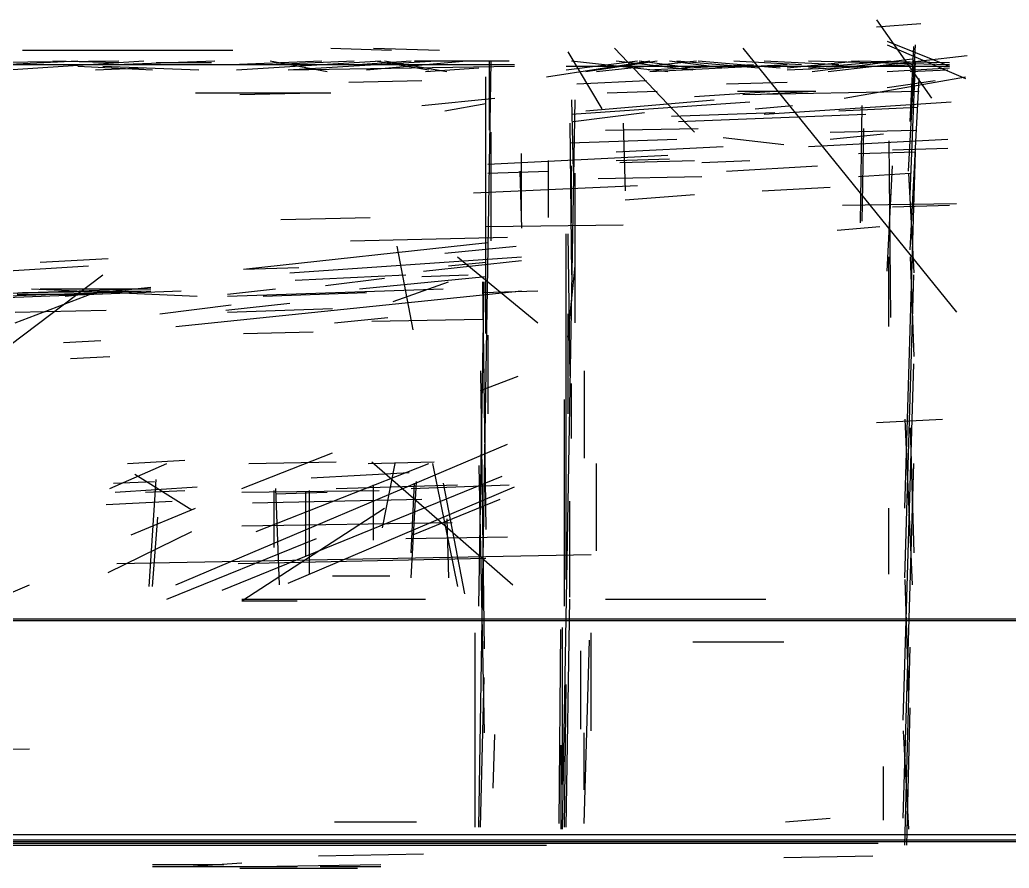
# Model space of a CAD drawing. Header units: metres. Extents: x 0.1 to 46.8, y -33.1 to 0.
# Drawn here: x 17.01 to 22.55, y -19.79 to -15.03 of the extents above; entities that cross this region are included whole.
import ezdxf

# ---------------------------------------------------------------- set-up
doc = ezdxf.new("R2010")
doc.units = ezdxf.units.M
doc.layers.add('Lines', color=7, linetype='Continuous')
doc.layers.add('Walls', color=2, linetype='Continuous')

msp = doc.modelspace()

# ---------------------------------------------------------------- linework, layer by layer
at = {"layer": 'Lines'}
for p, q in [((21.81, -15.03), (22.12, -15.47)), ((21.81, -15.07), (22.06, -15.05)), ((21.87, -15.15), (22.22, -15.29)), ((17.02, -15.2), (18.2, -15.2)), ((18.75, -15.19), (19.09, -15.2)), ((18.99, -15.19), (19.36, -15.2)), ((20.34, -15.19), (20.79, -15.66)), ((21.06, -15.19), (22.26, -16.67)), ((21.87, -15.17), (22.31, -15.36)), ((21.99, -15.88), (22.03, -15.17)), ((22, -15.6), (22.02, -15.18)), ((16.71, -15.27), (17.56, -15.26)), ((16.8, -15.32), (17.7, -15.26)), ((16.91, -15.28), (17.33, -15.26)), ((17.19, -15.26), (17.56, -15.27)), ((17.54, -15.28), (18.1, -15.26)), ((18.19, -15.28), (18.7, -15.26)), ((18.22, -15.31), (19.03, -15.26)), ((18.4, -15.28), (18.88, -15.26)), ((18.41, -15.26), (18.73, -15.32)), ((18.51, -15.31), (19.34, -15.26)), ((18.9, -15.28), (19.2, -15.26)), ((18.95, -15.31), (19.51, -15.26)), ((19, -15.26), (19.3, -15.31)), ((19.05, -15.26), (19.4, -15.32)), ((19.22, -15.26), (19.75, -15.26)), ((19.58, -19.56), (19.65, -15.26)), ((19.64, -15.65), (19.64, -15.26)), ((19.96, -15.35), (20.54, -15.26)), ((20.07, -15.31), (20.47, -15.26)), ((20.08, -15.21), (20.27, -15.53)), ((20.1, -15.26), (20.64, -15.32)), ((20.18, -15.32), (20.58, -15.26)), ((20.24, -15.32), (20.8, -15.26)), ((20.35, -15.26), (20.78, -15.31)), ((20.48, -15.26), (20.78, -15.3)), ((20.65, -15.26), (20.96, -15.3)), ((20.69, -15.26), (21.15, -15.3)), ((20.81, -15.26), (21.27, -15.3)), ((21.01, -15.26), (21.39, -15.28)), ((21.18, -15.26), (21.6, -15.28)), ((21.31, -15.3), (21.71, -15.26)), ((21.43, -15.26), (22.22, -15.28)), ((21.43, -15.3), (21.89, -15.26)), ((21.45, -15.32), (22.01, -15.25)), ((21.54, -15.32), (22.32, -15.23)), ((21.67, -15.26), (22.22, -15.27)), ((22, -16.01), (22.03, -15.26)), ((16.8, -15.28), (19.78, -15.28)), ((17.33, -15.29), (17.75, -15.31)), ((17.43, -15.31), (17.7, -15.3)), ((17.47, -15.29), (18.01, -15.31)), ((17.77, -15.27), (18.08, -15.27)), ((18.51, -15.31), (19.78, -15.29)), ((19.28, -15.32), (19.58, -15.3)), ((20.07, -15.29), (22.22, -15.29)), ((20.53, -15.31), (21.12, -15.28)), ((20.54, -15.32), (21.31, -15.28)), ((21.31, -15.31), (22.01, -15.28)), ((21.87, -15.32), (22.22, -15.3)), ((22, -15.32), (22.21, -15.31)), ((18.85, -15.38), (19.26, -15.37)), ((19.62, -16.79), (19.62, -15.35)), ((20.13, -15.39), (20.52, -15.37)), ((21.63, -15.47), (22.31, -15.35)), ((21.87, -15.41), (22.14, -15.37)), ((22, -16.32), (22.05, -15.36)), ((20.97, -15.39), (21.31, -15.38)), ((17.99, -15.44), (18.75, -15.44)), ((18.24, -15.45), (18.66, -15.44)), ((19.26, -15.51), (19.67, -15.47)), ((20.05, -19.57), (20.12, -15.48)), ((20.1, -15.48), (20.11, -15.88)), ((20.18, -15.54), (20.9, -15.48)), ((20.3, -15.44), (20.58, -15.43)), ((20.79, -15.46), (21.24, -15.43)), ((21.03, -15.43), (21.47, -15.43)), ((21.06, -15.45), (22.05, -15.43)), ((21.13, -15.45), (21.46, -15.43)), ((19.39, -15.54), (19.62, -15.5)), ((20.1, -15.56), (21.1, -15.49)), ((21.13, -15.53), (21.34, -15.51)), ((21.18, -15.56), (22.23, -15.49)), ((21.6, -15.54), (22.04, -15.52)), ((21.72, -16.17), (21.73, -15.51)), ((20.11, -15.6), (20.51, -15.55)), ((20.66, -15.57), (21.24, -15.55)), ((20.7, -15.6), (21.75, -15.56)), ((20.09, -15.61), (20.1, -16.46)), ((20.29, -15.65), (20.81, -15.64)), ((20.39, -15.61), (20.4, -15.99)), ((21.55, -15.66), (22.03, -15.65)), ((21.73, -16.16), (21.74, -15.64)), ((19.65, -16.27), (19.65, -15.66)), ((20.09, -15.72), (20.69, -15.7)), ((20.95, -15.69), (21.29, -15.73)), ((21.43, -15.74), (22.21, -15.7)), ((21.55, -15.7), (21.85, -15.67)), ((20.35, -15.77), (20.95, -15.74)), ((21.88, -15.71), (21.89, -16.7)), ((21.9, -15.76), (22.21, -15.75)), ((19.63, -15.84), (20.64, -15.79)), ((19.82, -16.16), (19.82, -15.78)), ((20.35, -15.82), (20.65, -15.81)), ((21.71, -15.78), (22.03, -15.77)), ((21.97, -17.77), (22.03, -15.77)), ((19.97, -16.14), (19.97, -15.82)), ((20.1, -16.17), (20.1, -15.85)), ((20.37, -15.83), (20.79, -15.82)), ((20.83, -15.83), (21.1, -15.82)), ((20.97, -15.88), (21.48, -15.85)), ((21.87, -16.44), (21.9, -15.85)), ((19.63, -15.89), (19.97, -15.88)), ((19.81, -15.88), (19.82, -16.2)), ((20.12, -16.73), (20.12, -15.89)), ((20.25, -15.92), (20.83, -15.91)), ((21.71, -15.91), (22, -15.89)), ((21.99, -15.89), (22.02, -16.45)), ((19.55, -16), (20.47, -15.96)), ((21.17, -15.99), (21.55, -15.97)), ((20.4, -16.04), (20.79, -16.01)), ((21.62, -16.07), (22.26, -16.06)), ((21.9, -16.08), (22.22, -16.07)), ((18.47, -16.15), (18.97, -16.14)), ((19.62, -16.19), (20.39, -16.18)), ((21.59, -16.21), (21.83, -16.19)), ((18.86, -16.27), (19.74, -16.25)), ((20.07, -18.17), (20.07, -16.23)), ((20.08, -16.23), (20.09, -17.03)), ((18.26, -16.43), (19.63, -16.28)), ((19.12, -16.3), (19.21, -16.77)), ((19.39, -16.34), (19.79, -16.3)), ((17.12, -16.39), (17.5, -16.37)), ((18.52, -16.45), (19.82, -16.36)), ((19.46, -16.36), (19.91, -16.73)), ((21.88, -16.75), (21.88, -16.36)), ((22, -16.36), (22.02, -16.92)), ((16.61, -16.46), (17.39, -16.41)), ((18.26, -16.43), (18.57, -16.42)), ((19.27, -16.44), (19.82, -16.38)), ((19.41, -16.41), (19.62, -16.39)), ((20.08, -16.81), (20.12, -16.41)), ((16.77, -16.99), (17.47, -16.46)), ((18.55, -16.49), (19.17, -16.46)), ((18.72, -16.52), (19.05, -16.48)), ((18.91, -16.54), (19.62, -16.47)), ((19.26, -16.47), (19.52, -16.46)), ((21.97, -18.16), (22.02, -16.46)), ((17.26, -16.58), (17.74, -16.53)), ((19.1, -16.61), (19.41, -16.5)), ((19.58, -18.32), (19.61, -16.5)), ((19.6, -16.5), (19.62, -17.89)), ((16.6, -16.59), (17.74, -16.55)), ((16.6, -16.6), (17.91, -16.55)), ((16.77, -16.57), (17.68, -16.54)), ((16.98, -16.73), (17.45, -16.55)), ((16.99, -16.57), (17.4, -16.57)), ((17.02, -16.56), (17.74, -16.55)), ((17.07, -16.54), (18, -16.58)), ((17.12, -16.54), (17.74, -16.54)), ((17.88, -16.75), (19.82, -16.55)), ((18.17, -16.58), (19.38, -16.54)), ((18.17, -16.57), (18.44, -16.54)), ((18.37, -16.58), (18.95, -16.56)), ((19.6, -16.56), (19.91, -16.55)), ((17.79, -16.68), (18.19, -16.63)), ((18.16, -16.66), (18.52, -16.62)), ((16.98, -16.67), (17.49, -16.66)), ((18.17, -16.67), (18.76, -16.65)), ((18.77, -16.73), (19.07, -16.7)), ((20.08, -16.68), (20.08, -17.24)), ((18.98, -16.72), (19.6, -16.71)), ((18.26, -16.79), (18.65, -16.78)), ((19.63, -16.8), (19.63, -17.24)), ((17.25, -16.84), (17.46, -16.83)), ((17.29, -16.93), (17.51, -16.92)), ((21.96, -18.96), (22.02, -16.96)), ((19.59, -17), (19.61, -18.56)), ((19.59, -17.11), (19.8, -17.03)), ((20.17, -17), (20.17, -17.49)), ((20.1, -17.38), (20.1, -17.07)), ((20.06, -18.32), (20.06, -17.16)), ((21.81, -17.29), (22.18, -17.27)), ((21.97, -17.27), (22.01, -18.2)), ((22, -17.32), (22.02, -18.02)), ((17.88, -18.2), (19.74, -17.41)), ((18.25, -17.66), (18.76, -17.46)), ((17.51, -17.66), (17.83, -17.52)), ((17.61, -17.52), (17.93, -17.5)), ((18.29, -17.52), (18.78, -17.51)), ((18.33, -17.9), (19.3, -17.52)), ((18.96, -17.52), (19.33, -17.51)), ((18.98, -17.51), (19.77, -18.2)), ((19.04, -17.88), (19.11, -17.52)), ((19.32, -17.52), (19.46, -18.21)), ((19.58, -17.53), (19.61, -19.03)), ((20.24, -18.01), (20.24, -17.52)), ((21.96, -19.51), (22.02, -17.52)), ((17.65, -17.58), (17.97, -17.78)), ((18.14, -18.23), (19.71, -17.59)), ((18.64, -17.6), (19.19, -17.57)), ((17.53, -17.63), (17.76, -17.62)), ((17.73, -18.21), (17.77, -17.61)), ((18.78, -17.66), (19.46, -17.64)), ((18.99, -17.95), (18.99, -17.64)), ((19.2, -18.16), (19.23, -17.62)), ((19.2, -18.02), (19.22, -17.63)), ((19.2, -17.66), (19.75, -17.64)), ((19.38, -17.63), (19.5, -18.25)), ((17.54, -17.68), (18, -17.65)), ((17.71, -17.68), (17.93, -17.67)), ((18.25, -17.68), (19.02, -17.67)), ((18.43, -17.67), (18.43, -17.99)), ((18.44, -17.66), (18.46, -18.2)), ((18.44, -17.69), (18.73, -17.68)), ((18.51, -18.19), (19.78, -17.65)), ((18.61, -18.04), (18.61, -17.68)), ((18.63, -18.14), (18.63, -17.67)), ((17.49, -17.75), (17.86, -17.73)), ((18.31, -17.74), (19.26, -17.72)), ((19.21, -17.92), (19.7, -17.72)), ((20.09, -18.27), (20.09, -17.73)), ((17.63, -17.92), (17.99, -17.77)), ((18.25, -18.29), (19.05, -17.77)), ((21.88, -18.14), (21.88, -17.77)), ((17.75, -18.21), (17.78, -17.82)), ((18.25, -17.87), (19.43, -17.85)), ((19.4, -17.83), (19.41, -18.16)), ((17.5, -18.13), (17.97, -17.9)), ((17.83, -18.28), (18.67, -17.94)), ((19.17, -17.94), (19.74, -17.93)), ((17.55, -18.08), (20.21, -18.03)), ((18.23, -18.08), (19.62, -18.05)), ((16.75, -18.33), (17.06, -18.2)), ((18.76, -18.15), (19.08, -18.15)), ((21.97, -18.17), (21.99, -18.83)), ((18.25, -18.28), (19.28, -18.28)), ((18.25, -18.29), (18.56, -18.29)), ((20.07, -19.56), (20.09, -18.28)), ((20.29, -18.28), (21.19, -18.28)), ((5.74, -18.39), (31.5, -18.39)), ((5.96, -18.4), (31.5, -18.4)), ((19.56, -19.56), (19.56, -18.47)), ((20.03, -19.54), (20.04, -18.45)), ((20.05, -19.32), (20.05, -18.44)), ((20.21, -19.02), (20.21, -18.47)), ((20.17, -19.54), (20.2, -18.51)), ((20.78, -18.52), (21.29, -18.52)), ((20.15, -18.57), (20.15, -19.01)), ((21.97, -19.66), (22, -18.55)), ((19.59, -19.56), (19.61, -18.72)), ((20.06, -19.56), (20.07, -18.76)), ((21.98, -19.66), (22, -18.89)), ((20.17, -19.35), (20.17, -19.03)), ((21.96, -19.02), (21.99, -19.57)), ((19.66, -19.34), (19.67, -19.04)), ((16.23, -19.13), (17.06, -19.12)), ((20.04, -19.1), (20.04, -19.57)), ((21.85, -19.52), (21.85, -19.22)), ((18.77, -19.53), (19.23, -19.53)), ((21.3, -19.53), (21.55, -19.51)), ((5.27, -19.6), (36.37, -19.6)), ((13.89, -19.63), (23.16, -19.63)), ((13.89, -19.64), (22.92, -19.64)), ((13.89, -19.65), (21.82, -19.65)), ((13.89, -19.66), (19.96, -19.66)), ((18.68, -19.72), (19.27, -19.71)), ((21.29, -19.73), (21.79, -19.72)), ((17.75, -19.77), (18.15, -19.77)), ((17.75, -19.78), (18.56, -19.78)), ((17.95, -19.78), (18.25, -19.76)), ((18.24, -19.79), (18.9, -19.79)), ((18.33, -19.78), (19.03, -19.77)), ((18.69, -19.78), (19.03, -19.78))]:
    msp.add_line(p, q, dxfattribs=at)
at = {"layer": 'Walls'}
for p, q in [((21.81, -15.03), (22.12, -15.47)), ((17.02, -15.2), (18.2, -15.2)), ((17.02, -15.2), (18.2, -15.2)), ((17.02, -15.2), (18.2, -15.2)), ((17.02, -15.2), (18.2, -15.2)), ((17.02, -15.2), (18.2, -15.2)), ((17.02, -15.2), (18.2, -15.2)), ((21.06, -15.19), (22.26, -16.67)), ((21.99, -15.88), (22.03, -15.17)), ((21.99, -15.88), (22.03, -15.17)), ((21.99, -15.88), (22.03, -15.17)), ((21.99, -15.88), (22.03, -15.17)), ((21.99, -15.88), (22.03, -15.17)), ((21.99, -15.88), (22.03, -15.17)), ((16.71, -15.27), (17.56, -15.26)), ((16.71, -15.27), (17.56, -15.26)), ((16.71, -15.27), (17.56, -15.26)), ((16.8, -15.32), (17.7, -15.26)), ((16.8, -15.32), (17.7, -15.26)), ((16.8, -15.32), (17.7, -15.26)), ((17.54, -15.28), (18.1, -15.26)), ((17.54, -15.28), (18.1, -15.26)), ((17.54, -15.28), (18.1, -15.26)), ((17.54, -15.28), (18.1, -15.26)), ((17.54, -15.28), (18.1, -15.26)), ((17.54, -15.28), (18.1, -15.26)), ((18.19, -15.28), (18.7, -15.26)), ((18.19, -15.28), (18.7, -15.26)), ((18.19, -15.28), (18.7, -15.26)), ((18.19, -15.28), (18.7, -15.26)), ((18.19, -15.28), (18.7, -15.26)), ((18.19, -15.28), (18.7, -15.26)), ((18.19, -15.28), (18.7, -15.26)), ((18.19, -15.28), (18.7, -15.26)), ((18.22, -15.31), (19.03, -15.26)), ((18.22, -15.31), (19.03, -15.26)), ((18.22, -15.31), (19.03, -15.26)), ((18.22, -15.31), (19.03, -15.26)), ((18.22, -15.31), (19.03, -15.26)), ((18.22, -15.31), (19.03, -15.26)), ((18.51, -15.31), (19.34, -15.26)), ((18.51, -15.31), (19.34, -15.26)), ((18.51, -15.31), (19.34, -15.26)), ((18.51, -15.31), (19.34, -15.26)), ((18.51, -15.31), (19.34, -15.26)), ((18.51, -15.31), (19.34, -15.26)), ((18.51, -15.31), (19.34, -15.26)), ((18.95, -15.31), (19.51, -15.26)), ((18.95, -15.31), (19.51, -15.26)), ((18.95, -15.31), (19.51, -15.26)), ((18.95, -15.31), (19.51, -15.26)), ((19.22, -15.26), (19.75, -15.26)), ((19.22, -15.26), (19.75, -15.26)), ((19.22, -15.26), (19.75, -15.26)), ((19.22, -15.26), (19.75, -15.26)), ((19.58, -19.56), (19.65, -15.26)), ((19.58, -19.56), (19.65, -15.26)), ((19.58, -19.56), (19.65, -15.26)), ((19.58, -19.56), (19.65, -15.26)), ((19.58, -19.56), (19.65, -15.26)), ((19.58, -19.56), (19.65, -15.26)), ((19.58, -19.56), (19.65, -15.26)), ((19.58, -19.56), (19.65, -15.26)), ((19.96, -15.35), (20.54, -15.26)), ((19.96, -15.35), (20.54, -15.26)), ((19.96, -15.35), (20.54, -15.26)), ((19.96, -15.35), (20.54, -15.26)), ((19.96, -15.35), (20.54, -15.26)), ((19.96, -15.35), (20.54, -15.26)), ((19.96, -15.35), (20.54, -15.26)), ((19.96, -15.35), (20.54, -15.26)), ((19.96, -15.35), (20.54, -15.26)), ((19.96, -15.35), (20.54, -15.26)), ((19.96, -15.35), (20.54, -15.26)), ((19.96, -15.35), (20.54, -15.26)), ((19.96, -15.35), (20.54, -15.26)), ((20.1, -15.26), (20.64, -15.32)), ((20.1, -15.26), (20.64, -15.32)), ((20.1, -15.26), (20.64, -15.32)), ((20.1, -15.26), (20.64, -15.32)), ((20.1, -15.26), (20.64, -15.32)), ((20.1, -15.26), (20.64, -15.32)), ((20.1, -15.26), (20.64, -15.32)), ((20.1, -15.26), (20.64, -15.32)), ((20.1, -15.26), (20.64, -15.32)), ((20.1, -15.26), (20.64, -15.32)), ((20.24, -15.32), (20.8, -15.26)), ((20.24, -15.32), (20.8, -15.26)), ((20.24, -15.32), (20.8, -15.26)), ((20.24, -15.32), (20.8, -15.26)), ((20.24, -15.32), (20.8, -15.26)), ((20.24, -15.32), (20.8, -15.26)), ((20.24, -15.32), (20.8, -15.26)), ((20.24, -15.32), (20.8, -15.26)), ((20.24, -15.32), (20.8, -15.26)), ((20.24, -15.32), (20.8, -15.26)), ((20.24, -15.32), (20.8, -15.26)), ((20.24, -15.32), (20.8, -15.26)), ((20.24, -15.32), (20.8, -15.26)), ((21.43, -15.26), (22.22, -15.28)), ((21.43, -15.26), (22.22, -15.28)), ((21.43, -15.26), (22.22, -15.28)), ((21.43, -15.26), (22.22, -15.28)), ((21.43, -15.26), (22.22, -15.28)), ((21.43, -15.26), (22.22, -15.28)), ((21.45, -15.32), (22.01, -15.25)), ((21.45, -15.32), (22.01, -15.25)), ((21.45, -15.32), (22.01, -15.25)), ((21.45, -15.32), (22.01, -15.25)), ((21.45, -15.32), (22.01, -15.25)), ((21.45, -15.32), (22.01, -15.25)), ((21.45, -15.32), (22.01, -15.25)), ((21.45, -15.32), (22.01, -15.25)), ((21.45, -15.32), (22.01, -15.25)), ((21.54, -15.32), (22.32, -15.23)), ((21.54, -15.32), (22.32, -15.23)), ((21.54, -15.32), (22.32, -15.23)), ((21.54, -15.32), (22.32, -15.23)), ((21.54, -15.32), (22.32, -15.23)), ((21.54, -15.32), (22.32, -15.23)), ((21.54, -15.32), (22.32, -15.23)), ((21.54, -15.32), (22.32, -15.23)), ((21.67, -15.26), (22.22, -15.27)), ((21.67, -15.26), (22.22, -15.27)), ((21.67, -15.26), (22.22, -15.27)), ((21.67, -15.26), (22.22, -15.27)), ((21.67, -15.26), (22.22, -15.27)), ((21.67, -15.26), (22.22, -15.27)), ((22, -16.01), (22.03, -15.26)), ((22, -16.01), (22.03, -15.26)), ((22, -16.01), (22.03, -15.26)), ((22, -16.01), (22.03, -15.26)), ((22, -16.01), (22.03, -15.26)), ((22, -16.01), (22.03, -15.26)), ((16.8, -15.28), (19.78, -15.28)), ((16.8, -15.28), (19.78, -15.28)), ((16.8, -15.28), (19.78, -15.28)), ((16.8, -15.28), (19.78, -15.28)), ((16.8, -15.28), (19.78, -15.28)), ((16.8, -15.28), (19.78, -15.28)), ((16.8, -15.28), (19.78, -15.28)), ((17.47, -15.29), (18.01, -15.31)), ((17.47, -15.29), (18.01, -15.31)), ((17.47, -15.29), (18.01, -15.31)), ((17.47, -15.29), (18.01, -15.31)), ((17.47, -15.29), (18.01, -15.31)), ((17.47, -15.29), (18.01, -15.31)), ((18.51, -15.31), (19.78, -15.29)), ((18.51, -15.31), (19.78, -15.29)), ((18.51, -15.31), (19.78, -15.29)), ((18.51, -15.31), (19.78, -15.29)), ((18.51, -15.31), (19.78, -15.29)), ((20.07, -15.29), (22.22, -15.29)), ((20.07, -15.29), (22.22, -15.29)), ((20.07, -15.29), (22.22, -15.29)), ((20.07, -15.29), (22.22, -15.29)), ((20.07, -15.29), (22.22, -15.29)), ((20.07, -15.29), (22.22, -15.29)), ((20.07, -15.29), (22.22, -15.29)), ((20.07, -15.29), (22.22, -15.29)), ((20.07, -15.29), (22.22, -15.29)), ((20.07, -15.29), (22.22, -15.29)), ((20.07, -15.29), (22.22, -15.29)), ((20.07, -15.29), (22.22, -15.29)), ((20.07, -15.29), (22.22, -15.29)), ((20.07, -15.29), (22.22, -15.29)), ((20.07, -15.29), (22.22, -15.29)), ((20.07, -15.29), (22.22, -15.29)), ((20.07, -15.29), (22.22, -15.29)), ((20.53, -15.31), (21.12, -15.28)), ((20.53, -15.31), (21.12, -15.28)), ((20.53, -15.31), (21.12, -15.28)), ((20.53, -15.31), (21.12, -15.28)), ((20.53, -15.31), (21.12, -15.28)), ((20.53, -15.31), (21.12, -15.28)), ((20.53, -15.31), (21.12, -15.28)), ((20.53, -15.31), (21.12, -15.28)), ((20.53, -15.31), (21.12, -15.28)), ((20.53, -15.31), (21.12, -15.28)), ((20.53, -15.31), (21.12, -15.28)), ((20.53, -15.31), (21.12, -15.28)), ((20.53, -15.31), (21.12, -15.28)), ((20.53, -15.31), (21.12, -15.28)), ((20.54, -15.32), (21.31, -15.28)), ((20.54, -15.32), (21.31, -15.28)), ((20.54, -15.32), (21.31, -15.28)), ((20.54, -15.32), (21.31, -15.28)), ((20.54, -15.32), (21.31, -15.28)), ((20.54, -15.32), (21.31, -15.28)), ((20.54, -15.32), (21.31, -15.28)), ((20.54, -15.32), (21.31, -15.28)), ((20.54, -15.32), (21.31, -15.28)), ((20.54, -15.32), (21.31, -15.28)), ((20.54, -15.32), (21.31, -15.28)), ((20.54, -15.32), (21.31, -15.28)), ((20.54, -15.32), (21.31, -15.28)), ((20.54, -15.32), (21.31, -15.28)), ((20.54, -15.32), (21.31, -15.28)), ((21.31, -15.31), (22.01, -15.28)), ((21.31, -15.31), (22.01, -15.28)), ((21.31, -15.31), (22.01, -15.28)), ((21.31, -15.31), (22.01, -15.28)), ((21.31, -15.31), (22.01, -15.28)), ((21.31, -15.31), (22.01, -15.28)), ((21.31, -15.31), (22.01, -15.28)), ((21.31, -15.31), (22.01, -15.28)), ((21.31, -15.31), (22.01, -15.28)), ((21.31, -15.31), (22.01, -15.28)), ((21.31, -15.31), (22.01, -15.28)), ((21.31, -15.31), (22.01, -15.28)), ((19.62, -16.79), (19.62, -15.35)), ((19.62, -16.79), (19.62, -15.35)), ((19.62, -16.79), (19.62, -15.35)), ((21.63, -15.47), (22.31, -15.35)), ((21.63, -15.47), (22.31, -15.35)), ((21.63, -15.47), (22.31, -15.35)), ((21.63, -15.47), (22.31, -15.35)), ((21.63, -15.47), (22.31, -15.35)), ((21.63, -15.47), (22.31, -15.35)), ((21.63, -15.47), (22.31, -15.35)), ((22, -16.32), (22.05, -15.36)), ((22, -16.32), (22.05, -15.36)), ((22, -16.32), (22.05, -15.36)), ((22, -16.32), (22.05, -15.36)), ((22, -16.32), (22.05, -15.36)), ((22, -16.32), (22.05, -15.36)), ((22, -16.32), (22.05, -15.36)), ((17.99, -15.44), (18.75, -15.44)), ((17.99, -15.44), (18.75, -15.44)), ((17.99, -15.44), (18.75, -15.44)), ((17.99, -15.44), (18.75, -15.44)), ((17.99, -15.44), (18.75, -15.44)), ((17.99, -15.44), (18.75, -15.44)), ((17.99, -15.44), (18.75, -15.44)), ((17.99, -15.44), (18.75, -15.44)), ((17.99, -15.44), (18.75, -15.44)), ((20.05, -19.57), (20.12, -15.48)), ((20.05, -19.57), (20.12, -15.48)), ((20.05, -19.57), (20.12, -15.48)), ((20.05, -19.57), (20.12, -15.48)), ((20.05, -19.57), (20.12, -15.48)), ((20.05, -19.57), (20.12, -15.48)), ((20.05, -19.57), (20.12, -15.48)), ((20.05, -19.57), (20.12, -15.48)), ((20.18, -15.54), (20.9, -15.48)), ((20.18, -15.54), (20.9, -15.48)), ((20.18, -15.54), (20.9, -15.48)), ((20.18, -15.54), (20.9, -15.48)), ((20.18, -15.54), (20.9, -15.48)), ((20.18, -15.54), (20.9, -15.48)), ((20.18, -15.54), (20.9, -15.48)), ((20.18, -15.54), (20.9, -15.48)), ((20.18, -15.54), (20.9, -15.48)), ((20.18, -15.54), (20.9, -15.48)), ((20.18, -15.54), (20.9, -15.48)), ((20.18, -15.54), (20.9, -15.48)), ((20.18, -15.54), (20.9, -15.48)), ((21.06, -15.45), (22.05, -15.43)), ((21.06, -15.45), (22.05, -15.43)), ((21.06, -15.45), (22.05, -15.43)), ((21.06, -15.45), (22.05, -15.43)), ((21.06, -15.45), (22.05, -15.43)), ((21.06, -15.45), (22.05, -15.43)), ((21.06, -15.45), (22.05, -15.43)), ((21.06, -15.45), (22.05, -15.43)), ((21.06, -15.45), (22.05, -15.43)), ((21.06, -15.45), (22.05, -15.43)), ((21.06, -15.45), (22.05, -15.43)), ((21.06, -15.45), (22.05, -15.43)), ((21.06, -15.45), (22.05, -15.43)), ((21.06, -15.45), (22.05, -15.43)), ((21.06, -15.45), (22.05, -15.43)), ((20.1, -15.56), (21.1, -15.49)), ((20.1, -15.56), (21.1, -15.49)), ((20.1, -15.56), (21.1, -15.49)), ((20.1, -15.56), (21.1, -15.49)), ((20.1, -15.56), (21.1, -15.49)), ((20.1, -15.56), (21.1, -15.49)), ((20.1, -15.56), (21.1, -15.49)), ((20.1, -15.56), (21.1, -15.49)), ((20.1, -15.56), (21.1, -15.49)), ((20.1, -15.56), (21.1, -15.49)), ((20.1, -15.56), (21.1, -15.49)), ((20.1, -15.56), (21.1, -15.49)), ((20.1, -15.56), (21.1, -15.49)), ((21.18, -15.56), (22.23, -15.49)), ((21.18, -15.56), (22.23, -15.49)), ((21.18, -15.56), (22.23, -15.49)), ((21.18, -15.56), (22.23, -15.49)), ((21.18, -15.56), (22.23, -15.49)), ((21.18, -15.56), (22.23, -15.49)), ((21.18, -15.56), (22.23, -15.49)), ((21.18, -15.56), (22.23, -15.49)), ((21.18, -15.56), (22.23, -15.49)), ((21.18, -15.56), (22.23, -15.49)), ((21.18, -15.56), (22.23, -15.49)), ((21.18, -15.56), (22.23, -15.49)), ((21.18, -15.56), (22.23, -15.49)), ((21.72, -16.17), (21.73, -15.51)), ((21.72, -16.17), (21.73, -15.51)), ((21.72, -16.17), (21.73, -15.51)), ((21.72, -16.17), (21.73, -15.51)), ((21.72, -16.17), (21.73, -15.51)), ((21.72, -16.17), (21.73, -15.51)), ((20.66, -15.57), (21.24, -15.55)), ((20.66, -15.57), (21.24, -15.55)), ((20.66, -15.57), (21.24, -15.55)), ((20.66, -15.57), (21.24, -15.55)), ((20.66, -15.57), (21.24, -15.55)), ((20.66, -15.57), (21.24, -15.55)), ((20.66, -15.57), (21.24, -15.55)), ((20.66, -15.57), (21.24, -15.55)), ((20.66, -15.57), (21.24, -15.55)), ((20.66, -15.57), (21.24, -15.55)), ((20.66, -15.57), (21.24, -15.55)), ((20.66, -15.57), (21.24, -15.55)), ((20.66, -15.57), (21.24, -15.55)), ((20.66, -15.57), (21.24, -15.55)), ((20.66, -15.57), (21.24, -15.55)), ((20.66, -15.57), (21.24, -15.55)), ((20.66, -15.57), (21.24, -15.55)), ((20.7, -15.6), (21.75, -15.56)), ((20.7, -15.6), (21.75, -15.56)), ((20.7, -15.6), (21.75, -15.56)), ((20.7, -15.6), (21.75, -15.56)), ((20.7, -15.6), (21.75, -15.56)), ((20.7, -15.6), (21.75, -15.56)), ((20.7, -15.6), (21.75, -15.56)), ((20.7, -15.6), (21.75, -15.56)), ((20.7, -15.6), (21.75, -15.56)), ((20.7, -15.6), (21.75, -15.56)), ((20.7, -15.6), (21.75, -15.56)), ((20.7, -15.6), (21.75, -15.56)), ((20.7, -15.6), (21.75, -15.56)), ((20.7, -15.6), (21.75, -15.56)), ((20.7, -15.6), (21.75, -15.56)), ((20.7, -15.6), (21.75, -15.56)), ((20.7, -15.6), (21.75, -15.56)), ((20.7, -15.6), (21.75, -15.56)), ((20.7, -15.6), (21.75, -15.56)), ((20.7, -15.6), (21.75, -15.56)), ((20.09, -15.61), (20.1, -16.46)), ((20.09, -15.61), (20.1, -16.46)), ((20.09, -15.61), (20.1, -16.46)), ((20.09, -15.61), (20.1, -16.46)), ((20.29, -15.65), (20.81, -15.64)), ((20.29, -15.65), (20.81, -15.64)), ((20.29, -15.65), (20.81, -15.64)), ((20.29, -15.65), (20.81, -15.64)), ((20.29, -15.65), (20.81, -15.64)), ((20.29, -15.65), (20.81, -15.64)), ((20.29, -15.65), (20.81, -15.64)), ((20.29, -15.65), (20.81, -15.64)), ((20.29, -15.65), (20.81, -15.64)), ((20.29, -15.65), (20.81, -15.64)), ((20.29, -15.65), (20.81, -15.64)), ((20.29, -15.65), (20.81, -15.64)), ((20.29, -15.65), (20.81, -15.64)), ((20.29, -15.65), (20.81, -15.64)), ((21.73, -16.16), (21.74, -15.64)), ((21.73, -16.16), (21.74, -15.64)), ((21.73, -16.16), (21.74, -15.64)), ((21.73, -16.16), (21.74, -15.64)), ((21.73, -16.16), (21.74, -15.64)), ((21.73, -16.16), (21.74, -15.64)), ((21.73, -16.16), (21.74, -15.64)), ((19.65, -16.27), (19.65, -15.66)), ((19.65, -16.27), (19.65, -15.66)), ((19.65, -16.27), (19.65, -15.66)), ((20.09, -15.72), (20.69, -15.7)), ((20.09, -15.72), (20.69, -15.7)), ((20.09, -15.72), (20.69, -15.7)), ((20.09, -15.72), (20.69, -15.7)), ((20.09, -15.72), (20.69, -15.7)), ((20.09, -15.72), (20.69, -15.7)), ((20.09, -15.72), (20.69, -15.7)), ((20.09, -15.72), (20.69, -15.7)), ((20.09, -15.72), (20.69, -15.7)), ((20.09, -15.72), (20.69, -15.7)), ((20.09, -15.72), (20.69, -15.7)), ((20.09, -15.72), (20.69, -15.7)), ((20.09, -15.72), (20.69, -15.7)), ((20.09, -15.72), (20.69, -15.7)), ((21.43, -15.74), (22.21, -15.7)), ((21.43, -15.74), (22.21, -15.7)), ((21.43, -15.74), (22.21, -15.7)), ((21.43, -15.74), (22.21, -15.7)), ((21.43, -15.74), (22.21, -15.7)), ((21.43, -15.74), (22.21, -15.7)), ((21.43, -15.74), (22.21, -15.7)), ((21.43, -15.74), (22.21, -15.7)), ((21.43, -15.74), (22.21, -15.7)), ((21.43, -15.74), (22.21, -15.7)), ((21.43, -15.74), (22.21, -15.7)), ((20.35, -15.77), (20.95, -15.74)), ((20.35, -15.77), (20.95, -15.74)), ((20.35, -15.77), (20.95, -15.74)), ((20.35, -15.77), (20.95, -15.74)), ((20.35, -15.77), (20.95, -15.74)), ((20.35, -15.77), (20.95, -15.74)), ((20.35, -15.77), (20.95, -15.74)), ((20.35, -15.77), (20.95, -15.74)), ((20.35, -15.77), (20.95, -15.74)), ((20.35, -15.77), (20.95, -15.74)), ((20.35, -15.77), (20.95, -15.74)), ((20.35, -15.77), (20.95, -15.74)), ((20.35, -15.77), (20.95, -15.74)), ((20.35, -15.77), (20.95, -15.74)), ((20.35, -15.77), (20.95, -15.74)), ((20.35, -15.77), (20.95, -15.74)), ((21.88, -15.71), (21.89, -16.7)), ((21.88, -15.71), (21.89, -16.7)), ((21.88, -15.71), (21.89, -16.7)), ((21.88, -15.71), (21.89, -16.7)), ((21.88, -15.71), (21.89, -16.7)), ((21.88, -15.71), (21.89, -16.7)), ((21.88, -15.71), (21.89, -16.7)), ((19.63, -15.84), (20.64, -15.79)), ((19.63, -15.84), (20.64, -15.79)), ((19.63, -15.84), (20.64, -15.79)), ((19.63, -15.84), (20.64, -15.79)), ((19.63, -15.84), (20.64, -15.79)), ((19.63, -15.84), (20.64, -15.79)), ((19.63, -15.84), (20.64, -15.79)), ((19.63, -15.84), (20.64, -15.79)), ((19.63, -15.84), (20.64, -15.79)), ((19.63, -15.84), (20.64, -15.79)), ((19.63, -15.84), (20.64, -15.79)), ((21.97, -17.77), (22.03, -15.77)), ((21.97, -17.77), (22.03, -15.77)), ((21.97, -17.77), (22.03, -15.77)), ((21.97, -17.77), (22.03, -15.77)), ((20.97, -15.88), (21.48, -15.85)), ((20.97, -15.88), (21.48, -15.85)), ((20.97, -15.88), (21.48, -15.85)), ((20.97, -15.88), (21.48, -15.85)), ((20.97, -15.88), (21.48, -15.85)), ((20.97, -15.88), (21.48, -15.85)), ((20.97, -15.88), (21.48, -15.85)), ((20.97, -15.88), (21.48, -15.85)), ((20.97, -15.88), (21.48, -15.85)), ((20.97, -15.88), (21.48, -15.85)), ((20.97, -15.88), (21.48, -15.85)), ((20.97, -15.88), (21.48, -15.85)), ((20.97, -15.88), (21.48, -15.85)), ((20.97, -15.88), (21.48, -15.85)), ((20.97, -15.88), (21.48, -15.85)), ((20.97, -15.88), (21.48, -15.85)), ((21.87, -16.44), (21.9, -15.85)), ((21.87, -16.44), (21.9, -15.85)), ((21.87, -16.44), (21.9, -15.85)), ((21.87, -16.44), (21.9, -15.85)), ((21.87, -16.44), (21.9, -15.85)), ((21.87, -16.44), (21.9, -15.85)), ((21.87, -16.44), (21.9, -15.85)), ((20.12, -16.73), (20.12, -15.89)), ((20.12, -16.73), (20.12, -15.89)), ((20.12, -16.73), (20.12, -15.89)), ((20.12, -16.73), (20.12, -15.89)), ((20.12, -16.73), (20.12, -15.89)), ((20.25, -15.92), (20.83, -15.91)), ((20.25, -15.92), (20.83, -15.91)), ((20.25, -15.92), (20.83, -15.91)), ((20.25, -15.92), (20.83, -15.91)), ((20.25, -15.92), (20.83, -15.91)), ((20.25, -15.92), (20.83, -15.91)), ((20.25, -15.92), (20.83, -15.91)), ((20.25, -15.92), (20.83, -15.91)), ((20.25, -15.92), (20.83, -15.91)), ((20.25, -15.92), (20.83, -15.91)), ((20.25, -15.92), (20.83, -15.91)), ((20.25, -15.92), (20.83, -15.91)), ((20.25, -15.92), (20.83, -15.91)), ((20.25, -15.92), (20.83, -15.91)), ((20.25, -15.92), (20.83, -15.91)), ((20.25, -15.92), (20.83, -15.91)), ((21.99, -15.89), (22.02, -16.45)), ((21.99, -15.89), (22.02, -16.45)), ((21.99, -15.89), (22.02, -16.45)), ((21.99, -15.89), (22.02, -16.45)), ((21.99, -15.89), (22.02, -16.45)), ((21.99, -15.89), (22.02, -16.45)), ((21.99, -15.89), (22.02, -16.45)), ((19.55, -16), (20.47, -15.96)), ((19.55, -16), (20.47, -15.96)), ((19.55, -16), (20.47, -15.96)), ((19.55, -16), (20.47, -15.96)), ((19.55, -16), (20.47, -15.96)), ((19.55, -16), (20.47, -15.96)), ((19.55, -16), (20.47, -15.96)), ((19.55, -16), (20.47, -15.96)), ((19.55, -16), (20.47, -15.96)), ((19.55, -16), (20.47, -15.96)), ((19.55, -16), (20.47, -15.96)), ((19.55, -16), (20.47, -15.96)), ((21.62, -16.07), (22.26, -16.06)), ((21.62, -16.07), (22.26, -16.06)), ((21.62, -16.07), (22.26, -16.06)), ((21.62, -16.07), (22.26, -16.06)), ((21.62, -16.07), (22.26, -16.06)), ((21.62, -16.07), (22.26, -16.06)), ((18.47, -16.15), (18.97, -16.14)), ((18.47, -16.15), (18.97, -16.14)), ((18.47, -16.15), (18.97, -16.14)), ((18.47, -16.15), (18.97, -16.14)), ((18.47, -16.15), (18.97, -16.14)), ((18.47, -16.15), (18.97, -16.14)), ((18.47, -16.15), (18.97, -16.14)), ((18.47, -16.15), (18.97, -16.14)), ((18.47, -16.15), (18.97, -16.14)), ((18.47, -16.15), (18.97, -16.14)), ((19.62, -16.19), (20.39, -16.18)), ((19.62, -16.19), (20.39, -16.18)), ((19.62, -16.19), (20.39, -16.18)), ((19.62, -16.19), (20.39, -16.18)), ((19.62, -16.19), (20.39, -16.18)), ((19.62, -16.19), (20.39, -16.18)), ((19.62, -16.19), (20.39, -16.18)), ((19.62, -16.19), (20.39, -16.18)), ((18.86, -16.27), (19.74, -16.25)), ((18.86, -16.27), (19.74, -16.25)), ((18.86, -16.27), (19.74, -16.25)), ((18.86, -16.27), (19.74, -16.25)), ((18.86, -16.27), (19.74, -16.25)), ((18.86, -16.27), (19.74, -16.25)), ((18.86, -16.27), (19.74, -16.25)), ((18.86, -16.27), (19.74, -16.25)), ((18.86, -16.27), (19.74, -16.25)), ((18.86, -16.27), (19.74, -16.25)), ((18.86, -16.27), (19.74, -16.25)), ((18.86, -16.27), (19.74, -16.25)), ((20.07, -18.17), (20.07, -16.23)), ((20.07, -18.17), (20.07, -16.23)), ((20.07, -18.17), (20.07, -16.23)), ((20.07, -18.17), (20.07, -16.23)), ((20.07, -18.17), (20.07, -16.23)), ((20.07, -18.17), (20.07, -16.23)), ((20.07, -18.17), (20.07, -16.23)), ((20.07, -18.17), (20.07, -16.23)), ((20.08, -16.23), (20.09, -17.03)), ((20.08, -16.23), (20.09, -17.03)), ((20.08, -16.23), (20.09, -17.03)), ((20.08, -16.23), (20.09, -17.03)), ((20.08, -16.23), (20.09, -17.03)), ((20.08, -16.23), (20.09, -17.03)), ((20.08, -16.23), (20.09, -17.03)), ((18.26, -16.43), (19.63, -16.28)), ((18.26, -16.43), (19.63, -16.28)), ((18.26, -16.43), (19.63, -16.28)), ((18.26, -16.43), (19.63, -16.28)), ((18.26, -16.43), (19.63, -16.28)), ((18.26, -16.43), (19.63, -16.28)), ((18.26, -16.43), (19.63, -16.28)), ((18.26, -16.43), (19.63, -16.28)), ((18.26, -16.43), (19.63, -16.28)), ((18.26, -16.43), (19.63, -16.28)), ((18.52, -16.45), (19.82, -16.36)), ((18.52, -16.45), (19.82, -16.36)), ((18.52, -16.45), (19.82, -16.36)), ((18.52, -16.45), (19.82, -16.36)), ((18.52, -16.45), (19.82, -16.36)), ((18.52, -16.45), (19.82, -16.36)), ((18.52, -16.45), (19.82, -16.36)), ((18.52, -16.45), (19.82, -16.36)), ((18.52, -16.45), (19.82, -16.36)), ((18.52, -16.45), (19.82, -16.36)), ((22, -16.36), (22.02, -16.92)), ((22, -16.36), (22.02, -16.92)), ((22, -16.36), (22.02, -16.92)), ((22, -16.36), (22.02, -16.92)), ((22, -16.36), (22.02, -16.92)), ((16.61, -16.46), (17.39, -16.41)), ((16.61, -16.46), (17.39, -16.41)), ((16.61, -16.46), (17.39, -16.41)), ((16.61, -16.46), (17.39, -16.41)), ((16.61, -16.46), (17.39, -16.41)), ((16.61, -16.46), (17.39, -16.41)), ((16.61, -16.46), (17.39, -16.41)), ((19.27, -16.44), (19.82, -16.38)), ((19.27, -16.44), (19.82, -16.38)), ((19.27, -16.44), (19.82, -16.38)), ((19.27, -16.44), (19.82, -16.38)), ((19.27, -16.44), (19.82, -16.38)), ((19.27, -16.44), (19.82, -16.38)), ((19.27, -16.44), (19.82, -16.38)), ((19.27, -16.44), (19.82, -16.38)), ((19.27, -16.44), (19.82, -16.38)), ((19.27, -16.44), (19.82, -16.38)), ((18.55, -16.49), (19.17, -16.46)), ((18.55, -16.49), (19.17, -16.46)), ((18.55, -16.49), (19.17, -16.46)), ((18.55, -16.49), (19.17, -16.46)), ((18.55, -16.49), (19.17, -16.46)), ((18.55, -16.49), (19.17, -16.46)), ((18.55, -16.49), (19.17, -16.46)), ((18.55, -16.49), (19.17, -16.46)), ((18.55, -16.49), (19.17, -16.46)), ((18.91, -16.54), (19.62, -16.47)), ((18.91, -16.54), (19.62, -16.47)), ((18.91, -16.54), (19.62, -16.47)), ((18.91, -16.54), (19.62, -16.47)), ((18.91, -16.54), (19.62, -16.47)), ((18.91, -16.54), (19.62, -16.47)), ((18.91, -16.54), (19.62, -16.47)), ((18.91, -16.54), (19.62, -16.47)), ((18.91, -16.54), (19.62, -16.47)), ((21.97, -18.16), (22.02, -16.46)), ((21.97, -18.16), (22.02, -16.46)), ((21.97, -18.16), (22.02, -16.46)), ((21.97, -18.16), (22.02, -16.46)), ((21.97, -18.16), (22.02, -16.46)), ((19.58, -18.32), (19.61, -16.5)), ((19.58, -18.32), (19.61, -16.5)), ((19.58, -18.32), (19.61, -16.5)), ((19.58, -18.32), (19.61, -16.5)), ((19.58, -18.32), (19.61, -16.5)), ((19.58, -18.32), (19.61, -16.5)), ((19.58, -18.32), (19.61, -16.5)), ((19.58, -18.32), (19.61, -16.5)), ((19.6, -16.5), (19.62, -17.89)), ((19.6, -16.5), (19.62, -17.89)), ((19.6, -16.5), (19.62, -17.89)), ((19.6, -16.5), (19.62, -17.89)), ((19.6, -16.5), (19.62, -17.89)), ((19.6, -16.5), (19.62, -17.89)), ((19.6, -16.5), (19.62, -17.89)), ((19.6, -16.5), (19.62, -17.89)), ((19.6, -16.5), (19.62, -17.89)), ((16.6, -16.59), (17.74, -16.55)), ((16.6, -16.6), (17.91, -16.55)), ((16.6, -16.59), (17.74, -16.55)), ((16.6, -16.59), (17.74, -16.55)), ((16.6, -16.6), (17.91, -16.55)), ((16.6, -16.59), (17.74, -16.55)), ((16.6, -16.6), (17.91, -16.55)), ((16.77, -16.57), (17.68, -16.54)), ((16.77, -16.57), (17.68, -16.54)), ((16.77, -16.57), (17.68, -16.54)), ((16.77, -16.57), (17.68, -16.54)), ((17.02, -16.56), (17.74, -16.55)), ((17.02, -16.56), (17.74, -16.55)), ((17.02, -16.56), (17.74, -16.55)), ((17.02, -16.56), (17.74, -16.55)), ((17.02, -16.56), (17.74, -16.55)), ((17.07, -16.54), (18, -16.58)), ((17.07, -16.54), (18, -16.58)), ((17.07, -16.54), (18, -16.58)), ((17.07, -16.54), (18, -16.58)), ((17.07, -16.54), (18, -16.58)), ((17.07, -16.54), (18, -16.58)), ((17.12, -16.54), (17.74, -16.54)), ((17.12, -16.54), (17.74, -16.54)), ((17.12, -16.54), (17.74, -16.54)), ((17.12, -16.54), (17.74, -16.54)), ((17.12, -16.54), (17.74, -16.54)), ((17.88, -16.75), (19.82, -16.55)), ((17.88, -16.75), (19.82, -16.55)), ((17.88, -16.75), (19.82, -16.55)), ((17.88, -16.75), (19.82, -16.55)), ((17.88, -16.75), (19.82, -16.55)), ((17.88, -16.75), (19.82, -16.55)), ((17.88, -16.75), (19.82, -16.55)), ((17.88, -16.75), (19.82, -16.55)), ((17.88, -16.75), (19.82, -16.55)), ((17.88, -16.75), (19.82, -16.55)), ((18.17, -16.58), (19.38, -16.54)), ((18.17, -16.58), (19.38, -16.54)), ((18.17, -16.58), (19.38, -16.54)), ((18.17, -16.58), (19.38, -16.54)), ((18.17, -16.58), (19.38, -16.54)), ((18.17, -16.58), (19.38, -16.54)), ((18.17, -16.58), (19.38, -16.54)), ((18.17, -16.58), (19.38, -16.54)), ((18.37, -16.58), (18.95, -16.56)), ((18.37, -16.58), (18.95, -16.56)), ((18.37, -16.58), (18.95, -16.56)), ((18.37, -16.58), (18.95, -16.56)), ((18.37, -16.58), (18.95, -16.56)), ((18.37, -16.58), (18.95, -16.56)), ((18.37, -16.58), (18.95, -16.56)), ((18.37, -16.58), (18.95, -16.56)), ((18.37, -16.58), (18.95, -16.56)), ((16.98, -16.67), (17.49, -16.66)), ((16.98, -16.67), (17.49, -16.66)), ((16.98, -16.67), (17.49, -16.66)), ((16.98, -16.67), (17.49, -16.66)), ((18.17, -16.67), (18.76, -16.65)), ((18.17, -16.67), (18.76, -16.65)), ((18.17, -16.67), (18.76, -16.65)), ((18.17, -16.67), (18.76, -16.65)), ((18.17, -16.67), (18.76, -16.65)), ((18.17, -16.67), (18.76, -16.65)), ((18.17, -16.67), (18.76, -16.65)), ((20.08, -16.68), (20.08, -17.24)), ((20.08, -16.68), (20.08, -17.24)), ((20.08, -16.68), (20.08, -17.24)), ((20.08, -16.68), (20.08, -17.24)), ((20.08, -16.68), (20.08, -17.24)), ((20.08, -16.68), (20.08, -17.24)), ((20.08, -16.68), (20.08, -17.24)), ((20.08, -16.68), (20.08, -17.24)), ((18.98, -16.72), (19.6, -16.71)), ((18.98, -16.72), (19.6, -16.71)), ((18.98, -16.72), (19.6, -16.71)), ((18.98, -16.72), (19.6, -16.71)), ((18.98, -16.72), (19.6, -16.71)), ((18.98, -16.72), (19.6, -16.71)), ((18.98, -16.72), (19.6, -16.71)), ((18.98, -16.72), (19.6, -16.71)), ((18.98, -16.72), (19.6, -16.71)), ((21.96, -18.96), (22.02, -16.96)), ((21.96, -18.96), (22.02, -16.96)), ((21.96, -18.96), (22.02, -16.96)), ((21.96, -18.96), (22.02, -16.96)), ((21.96, -18.96), (22.02, -16.96)), ((19.59, -17), (19.61, -18.56)), ((19.59, -17), (19.61, -18.56)), ((19.59, -17), (19.61, -18.56)), ((19.59, -17), (19.61, -18.56)), ((19.59, -17), (19.61, -18.56)), ((19.59, -17), (19.61, -18.56)), ((19.59, -17), (19.61, -18.56)), ((19.59, -17), (19.61, -18.56)), ((19.59, -17), (19.61, -18.56)), ((20.06, -18.32), (20.06, -17.16)), ((20.06, -18.32), (20.06, -17.16)), ((20.06, -18.32), (20.06, -17.16)), ((20.06, -18.32), (20.06, -17.16)), ((20.06, -18.32), (20.06, -17.16)), ((20.06, -18.32), (20.06, -17.16)), ((20.06, -18.32), (20.06, -17.16)), ((20.06, -18.32), (20.06, -17.16)), ((20.06, -18.32), (20.06, -17.16)), ((21.97, -17.27), (22.01, -18.2)), ((21.97, -17.27), (22.01, -18.2)), ((21.97, -17.27), (22.01, -18.2)), ((21.97, -17.27), (22.01, -18.2)), ((22, -17.32), (22.02, -18.02)), ((22, -17.32), (22.02, -18.02)), ((17.88, -18.2), (19.74, -17.41)), ((17.88, -18.2), (19.74, -17.41)), ((17.88, -18.2), (19.74, -17.41)), ((17.88, -18.2), (19.74, -17.41)), ((17.88, -18.2), (19.74, -17.41)), ((18.25, -17.66), (18.76, -17.46)), ((18.25, -17.66), (18.76, -17.46)), ((18.25, -17.66), (18.76, -17.46)), ((18.25, -17.66), (18.76, -17.46)), ((18.25, -17.66), (18.76, -17.46)), ((18.33, -17.9), (19.3, -17.52)), ((18.33, -17.9), (19.3, -17.52)), ((18.33, -17.9), (19.3, -17.52)), ((18.33, -17.9), (19.3, -17.52)), ((18.33, -17.9), (19.3, -17.52)), ((19.58, -17.53), (19.61, -19.03)), ((19.58, -17.53), (19.61, -19.03)), ((19.58, -17.53), (19.61, -19.03)), ((19.58, -17.53), (19.61, -19.03)), ((19.58, -17.53), (19.61, -19.03)), ((19.58, -17.53), (19.61, -19.03)), ((19.58, -17.53), (19.61, -19.03)), ((19.58, -17.53), (19.61, -19.03)), ((21.96, -19.51), (22.02, -17.52)), ((21.96, -19.51), (22.02, -17.52)), ((21.96, -19.51), (22.02, -17.52)), ((21.96, -19.51), (22.02, -17.52)), ((21.96, -19.51), (22.02, -17.52)), ((18.14, -18.23), (19.71, -17.59)), ((18.14, -18.23), (19.71, -17.59)), ((18.14, -18.23), (19.71, -17.59)), ((18.14, -18.23), (19.71, -17.59)), ((18.14, -18.23), (19.71, -17.59)), ((18.14, -18.23), (19.71, -17.59)), ((18.64, -17.6), (19.19, -17.57)), ((18.64, -17.6), (19.19, -17.57)), ((18.64, -17.6), (19.19, -17.57)), ((18.64, -17.6), (19.19, -17.57)), ((18.64, -17.6), (19.19, -17.57)), ((18.64, -17.6), (19.19, -17.57)), ((18.64, -17.6), (19.19, -17.57)), ((18.64, -17.6), (19.19, -17.57)), ((18.64, -17.6), (19.19, -17.57)), ((17.73, -18.21), (17.77, -17.61)), ((18.78, -17.66), (19.46, -17.64)), ((18.78, -17.66), (19.46, -17.64)), ((18.78, -17.66), (19.46, -17.64)), ((18.78, -17.66), (19.46, -17.64)), ((18.78, -17.66), (19.46, -17.64)), ((18.78, -17.66), (19.46, -17.64)), ((18.78, -17.66), (19.46, -17.64)), ((18.78, -17.66), (19.46, -17.64)), ((18.78, -17.66), (19.46, -17.64)), ((19.2, -18.16), (19.23, -17.62)), ((19.2, -18.16), (19.23, -17.62)), ((19.2, -18.16), (19.23, -17.62)), ((19.2, -18.16), (19.23, -17.62)), ((19.2, -18.16), (19.23, -17.62)), ((19.2, -18.16), (19.23, -17.62)), ((19.2, -17.66), (19.75, -17.64)), ((19.2, -17.66), (19.75, -17.64)), ((19.2, -17.66), (19.75, -17.64)), ((19.2, -17.66), (19.75, -17.64)), ((19.2, -17.66), (19.75, -17.64)), ((19.2, -17.66), (19.75, -17.64)), ((19.2, -17.66), (19.75, -17.64)), ((19.38, -17.63), (19.5, -18.25)), ((18.25, -17.68), (19.02, -17.67)), ((18.25, -17.68), (19.02, -17.67)), ((18.25, -17.68), (19.02, -17.67)), ((18.25, -17.68), (19.02, -17.67)), ((18.25, -17.68), (19.02, -17.67)), ((18.25, -17.68), (19.02, -17.67)), ((18.25, -17.68), (19.02, -17.67)), ((18.25, -17.68), (19.02, -17.67)), ((18.25, -17.68), (19.02, -17.67)), ((18.44, -17.66), (18.46, -18.2)), ((18.44, -17.66), (18.46, -18.2)), ((18.51, -18.19), (19.78, -17.65)), ((18.51, -18.19), (19.78, -17.65)), ((18.51, -18.19), (19.78, -17.65)), ((18.51, -18.19), (19.78, -17.65)), ((18.51, -18.19), (19.78, -17.65)), ((18.51, -18.19), (19.78, -17.65)), ((18.31, -17.74), (19.26, -17.72)), ((18.31, -17.74), (19.26, -17.72)), ((18.31, -17.74), (19.26, -17.72)), ((18.31, -17.74), (19.26, -17.72)), ((18.31, -17.74), (19.26, -17.72)), ((18.31, -17.74), (19.26, -17.72)), ((18.31, -17.74), (19.26, -17.72)), ((18.31, -17.74), (19.26, -17.72)), ((18.31, -17.74), (19.26, -17.72)), ((18.31, -17.74), (19.26, -17.72)), ((19.21, -17.92), (19.7, -17.72)), ((19.21, -17.92), (19.7, -17.72)), ((19.21, -17.92), (19.7, -17.72)), ((19.21, -17.92), (19.7, -17.72)), ((20.09, -18.27), (20.09, -17.73)), ((20.09, -18.27), (20.09, -17.73)), ((20.09, -18.27), (20.09, -17.73)), ((20.09, -18.27), (20.09, -17.73)), ((20.09, -18.27), (20.09, -17.73)), ((20.09, -18.27), (20.09, -17.73)), ((20.09, -18.27), (20.09, -17.73)), ((18.25, -18.29), (19.05, -17.77)), ((18.25, -17.87), (19.43, -17.85)), ((18.25, -17.87), (19.43, -17.85)), ((18.25, -17.87), (19.43, -17.85)), ((18.25, -17.87), (19.43, -17.85)), ((18.25, -17.87), (19.43, -17.85)), ((18.25, -17.87), (19.43, -17.85)), ((18.25, -17.87), (19.43, -17.85)), ((18.25, -17.87), (19.43, -17.85)), ((18.25, -17.87), (19.43, -17.85)), ((18.25, -17.87), (19.43, -17.85)), ((17.5, -18.13), (17.97, -17.9)), ((17.83, -18.28), (18.67, -17.94)), ((17.83, -18.28), (18.67, -17.94)), ((17.83, -18.28), (18.67, -17.94)), ((17.83, -18.28), (18.67, -17.94)), ((17.83, -18.28), (18.67, -17.94)), ((19.17, -17.94), (19.74, -17.93)), ((19.17, -17.94), (19.74, -17.93)), ((19.17, -17.94), (19.74, -17.93)), ((19.17, -17.94), (19.74, -17.93)), ((19.17, -17.94), (19.74, -17.93)), ((19.17, -17.94), (19.74, -17.93)), ((19.17, -17.94), (19.74, -17.93)), ((19.17, -17.94), (19.74, -17.93)), ((17.55, -18.08), (20.21, -18.03)), ((17.55, -18.08), (20.21, -18.03)), ((17.55, -18.08), (20.21, -18.03)), ((17.55, -18.08), (20.21, -18.03)), ((17.55, -18.08), (20.21, -18.03)), ((17.55, -18.08), (20.21, -18.03)), ((17.55, -18.08), (20.21, -18.03)), ((17.55, -18.08), (20.21, -18.03)), ((17.55, -18.08), (20.21, -18.03)), ((17.55, -18.08), (20.21, -18.03)), ((18.23, -18.08), (19.62, -18.05)), ((18.23, -18.08), (19.62, -18.05)), ((18.23, -18.08), (19.62, -18.05)), ((18.23, -18.08), (19.62, -18.05)), ((18.23, -18.08), (19.62, -18.05)), ((18.23, -18.08), (19.62, -18.05)), ((18.23, -18.08), (19.62, -18.05)), ((18.23, -18.08), (19.62, -18.05)), ((18.23, -18.08), (19.62, -18.05)), ((18.23, -18.08), (19.62, -18.05)), ((21.97, -18.17), (21.99, -18.83)), ((21.97, -18.17), (21.99, -18.83)), ((21.97, -18.17), (21.99, -18.83)), ((21.97, -18.17), (21.99, -18.83)), ((21.97, -18.17), (21.99, -18.83)), ((18.25, -18.28), (19.28, -18.28)), ((18.25, -18.28), (19.28, -18.28)), ((18.25, -18.28), (19.28, -18.28)), ((18.25, -18.28), (19.28, -18.28)), ((18.25, -18.28), (19.28, -18.28)), ((18.25, -18.28), (19.28, -18.28)), ((18.25, -18.28), (19.28, -18.28)), ((18.25, -18.28), (19.28, -18.28)), ((18.25, -18.28), (19.28, -18.28)), ((20.07, -19.56), (20.09, -18.28)), ((20.07, -19.56), (20.09, -18.28)), ((20.07, -19.56), (20.09, -18.28)), ((20.07, -19.56), (20.09, -18.28)), ((20.29, -18.28), (21.19, -18.28)), ((5.74, -18.39), (31.5, -18.39)), ((5.74, -18.39), (31.5, -18.39)), ((5.74, -18.39), (31.5, -18.39)), ((5.74, -18.39), (31.5, -18.39)), ((5.74, -18.39), (31.5, -18.39)), ((5.74, -18.39), (31.5, -18.39)), ((5.96, -18.4), (31.5, -18.4)), ((5.96, -18.4), (31.5, -18.4)), ((5.96, -18.4), (31.5, -18.4)), ((5.96, -18.4), (31.5, -18.4)), ((5.96, -18.4), (31.5, -18.4)), ((19.56, -19.56), (19.56, -18.47)), ((19.56, -19.56), (19.56, -18.47)), ((19.56, -19.56), (19.56, -18.47)), ((19.56, -19.56), (19.56, -18.47)), ((19.56, -19.56), (19.56, -18.47)), ((19.56, -19.56), (19.56, -18.47)), ((19.56, -19.56), (19.56, -18.47)), ((20.03, -19.54), (20.04, -18.45)), ((20.03, -19.54), (20.04, -18.45)), ((20.03, -19.54), (20.04, -18.45)), ((20.03, -19.54), (20.04, -18.45)), ((20.03, -19.54), (20.04, -18.45)), ((20.05, -19.32), (20.05, -18.44)), ((20.05, -19.32), (20.05, -18.44)), ((20.05, -19.32), (20.05, -18.44)), ((20.05, -19.32), (20.05, -18.44)), ((20.05, -19.32), (20.05, -18.44)), ((20.05, -19.32), (20.05, -18.44)), ((20.21, -19.02), (20.21, -18.47)), ((20.21, -19.02), (20.21, -18.47)), ((20.21, -19.02), (20.21, -18.47)), ((20.21, -19.02), (20.21, -18.47)), ((20.21, -19.02), (20.21, -18.47)), ((20.21, -19.02), (20.21, -18.47)), ((20.21, -19.02), (20.21, -18.47)), ((20.21, -19.02), (20.21, -18.47)), ((20.21, -19.02), (20.21, -18.47)), ((20.17, -19.54), (20.2, -18.51)), ((20.17, -19.54), (20.2, -18.51)), ((20.17, -19.54), (20.2, -18.51)), ((20.17, -19.54), (20.2, -18.51)), ((20.17, -19.54), (20.2, -18.51)), ((20.17, -19.54), (20.2, -18.51)), ((20.78, -18.52), (21.29, -18.52)), ((21.97, -19.66), (22, -18.55)), ((21.97, -19.66), (22, -18.55)), ((21.97, -19.66), (22, -18.55)), ((21.97, -19.66), (22, -18.55)), ((19.59, -19.56), (19.61, -18.72)), ((19.59, -19.56), (19.61, -18.72)), ((19.59, -19.56), (19.61, -18.72)), ((19.59, -19.56), (19.61, -18.72)), ((19.59, -19.56), (19.61, -18.72)), ((19.59, -19.56), (19.61, -18.72)), ((20.06, -19.56), (20.07, -18.76)), ((20.06, -19.56), (20.07, -18.76)), ((20.06, -19.56), (20.07, -18.76)), ((20.06, -19.56), (20.07, -18.76)), ((20.06, -19.56), (20.07, -18.76)), ((20.06, -19.56), (20.07, -18.76)), ((20.06, -19.56), (20.07, -18.76)), ((21.98, -19.66), (22, -18.89)), ((21.98, -19.66), (22, -18.89)), ((21.98, -19.66), (22, -18.89)), ((21.96, -19.02), (21.99, -19.57)), ((21.96, -19.02), (21.99, -19.57)), ((21.96, -19.02), (21.99, -19.57)), ((16.23, -19.13), (17.06, -19.12)), ((16.23, -19.13), (17.06, -19.12)), ((5.27, -19.6), (36.37, -19.6)), ((5.27, -19.6), (36.37, -19.6)), ((5.27, -19.6), (36.37, -19.6)), ((5.27, -19.6), (36.37, -19.6)), ((13.89, -19.63), (23.16, -19.63)), ((13.89, -19.63), (23.16, -19.63)), ((13.89, -19.63), (23.16, -19.63)), ((13.89, -19.63), (23.16, -19.63)), ((13.89, -19.63), (23.16, -19.63)), ((13.89, -19.63), (23.16, -19.63)), ((13.89, -19.63), (23.16, -19.63)), ((13.89, -19.63), (23.16, -19.63)), ((13.89, -19.63), (23.16, -19.63)), ((13.89, -19.63), (23.16, -19.63)), ((13.89, -19.64), (22.92, -19.64)), ((13.89, -19.64), (22.92, -19.64)), ((13.89, -19.64), (22.92, -19.64)), ((13.89, -19.64), (22.92, -19.64)), ((13.89, -19.64), (22.92, -19.64)), ((13.89, -19.64), (22.92, -19.64)), ((13.89, -19.64), (22.92, -19.64)), ((13.89, -19.64), (22.92, -19.64)), ((13.89, -19.64), (22.92, -19.64)), ((13.89, -19.64), (22.92, -19.64)), ((13.89, -19.65), (21.82, -19.65)), ((13.89, -19.65), (21.82, -19.65)), ((13.89, -19.65), (21.82, -19.65)), ((13.89, -19.65), (21.82, -19.65)), ((13.89, -19.65), (21.82, -19.65)), ((13.89, -19.65), (21.82, -19.65)), ((13.89, -19.65), (21.82, -19.65)), ((13.89, -19.66), (19.96, -19.66)), ((13.89, -19.66), (19.96, -19.66)), ((13.89, -19.66), (19.96, -19.66)), ((13.89, -19.66), (19.96, -19.66)), ((13.89, -19.66), (19.96, -19.66)), ((13.89, -19.66), (19.96, -19.66)), ((13.89, -19.66), (19.96, -19.66)), ((18.68, -19.72), (19.27, -19.71)), ((18.68, -19.72), (19.27, -19.71)), ((18.68, -19.72), (19.27, -19.71)), ((18.68, -19.72), (19.27, -19.71)), ((18.68, -19.72), (19.27, -19.71)), ((18.68, -19.72), (19.27, -19.71)), ((18.68, -19.72), (19.27, -19.71)), ((18.68, -19.72), (19.27, -19.71)), ((18.68, -19.72), (19.27, -19.71)), ((21.29, -19.73), (21.79, -19.72)), ((21.29, -19.73), (21.79, -19.72)), ((21.29, -19.73), (21.79, -19.72)), ((21.29, -19.73), (21.79, -19.72)), ((17.75, -19.78), (18.56, -19.78)), ((17.75, -19.78), (18.56, -19.78)), ((17.75, -19.78), (18.56, -19.78)), ((17.75, -19.78), (18.56, -19.78)), ((17.75, -19.78), (18.56, -19.78)), ((17.75, -19.78), (18.56, -19.78)), ((17.75, -19.78), (18.56, -19.78)), ((17.75, -19.78), (18.56, -19.78)), ((17.75, -19.78), (18.56, -19.78)), ((17.75, -19.78), (18.56, -19.78)), ((18.24, -19.79), (18.9, -19.79)), ((18.24, -19.79), (18.9, -19.79)), ((18.24, -19.79), (18.9, -19.79)), ((18.24, -19.79), (18.9, -19.79)), ((18.24, -19.79), (18.9, -19.79)), ((18.24, -19.79), (18.9, -19.79)), ((18.24, -19.79), (18.9, -19.79)), ((18.24, -19.79), (18.9, -19.79)), ((18.24, -19.79), (18.9, -19.79)), ((18.24, -19.79), (18.9, -19.79)), ((18.33, -19.78), (19.03, -19.77)), ((18.33, -19.78), (19.03, -19.77)), ((18.33, -19.78), (19.03, -19.77)), ((18.33, -19.78), (19.03, -19.77)), ((18.33, -19.78), (19.03, -19.77)), ((18.33, -19.78), (19.03, -19.77)), ((18.33, -19.78), (19.03, -19.77)), ((18.33, -19.78), (19.03, -19.77))]:
    msp.add_line(p, q, dxfattribs=at)

doc.saveas('drawing.dxf')
